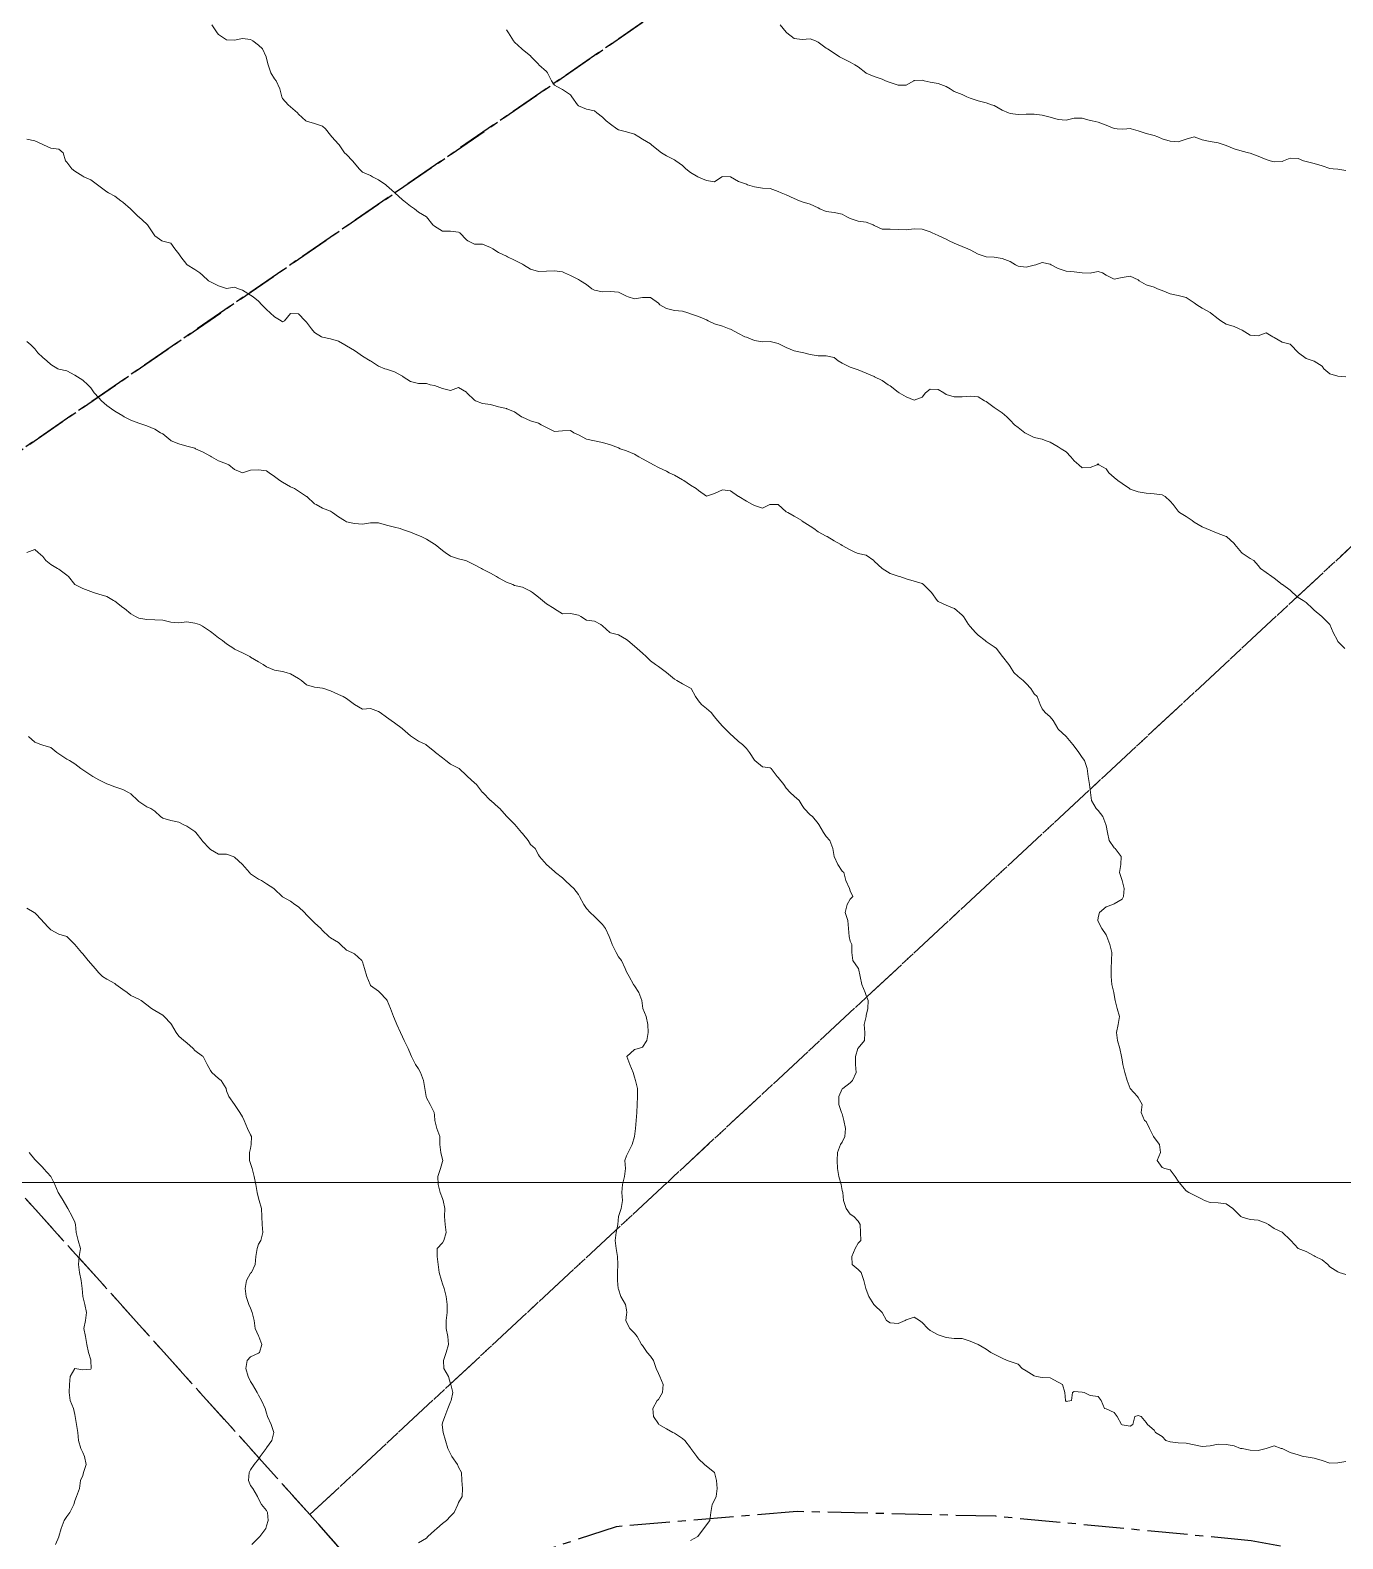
# Model space of a CAD drawing. Header units: centimetres. Extents: x 0 to 642158, y -847 to 649707.
# Drawn here: x 617172.5 to 617254.6, y 620065.1 to 620159.4 of the extents above; entities that cross this region are included whole.
import ezdxf

# ---------------------------------------------------------------- set-up
doc = ezdxf.new("R2010")
doc.units = ezdxf.units.CM
doc.header["$MEASUREMENT"] = 0
doc.linetypes.add('CENTERX2', pattern=[4, 2.5, -0.5, 0.5, -0.5])
doc.layers.add('MEV_grille', color=254, linetype='Continuous', lineweight=9)
doc.layers.add('WAL_topographie 0.5', color=253, linetype='Continuous', lineweight=20)
doc.layers.add('SPW_parcellaire cadastral', color=7, linetype='CENTERX2', lineweight=25, true_color=0xff0542)

# ---------------------------------------------------------------- blocks, each defined once
blk = doc.blocks.new('*U114')
at = {"layer": 'MEV_grille', "transparency": 33554687}
blk.add_lwpolyline([(-1338.461, 0), (1338.461, 0)], dxfattribs=at)
blk = doc.blocks.new('*U115')
at = {"layer": 'MEV_grille', "color": 0, "linetype": 'ByBlock', "lineweight": -2, "transparency": 16777216}
blk.add_blockref('*U114', (0, -2300), dxfattribs=at)

msp = doc.modelspace()

# ---------------------------------------------------------------- linework, layer by layer
at = {"layer": 'SPW_parcellaire cadastral'}
for points in [[(617240.988, 620180.692), (617146.07, 620115.396), (617131.107, 620131.905), (617221.38, 620199.298), (617240.988, 620180.692)], [(617240.988, 620180.692), (617261.757, 620194.981), (617319.542, 620131.245), (617410.848, 620064.283), (617405.463, 620051.365), (617398.27, 620035.259), (617388.736, 620023.606), (617377.671, 620010.095), (617359.564, 620020.868), (617342.253, 620031.583), (617319.155, 620043.308), (617299.96, 620051.617), (617282.187, 620057.597), (617266.393, 620061.702), (617248.812, 620064.978), (617232.846, 620066.503), (617220.436, 620066.804), (617209.103, 620065.855), (617194.818, 620061.124), (617189.955, 620066.609), (617276.447, 620146.987), (617240.988, 620180.692)], [(617240.988, 620180.692), (617276.447, 620146.987), (617189.955, 620066.609), (617146.07, 620115.396), (617240.988, 620180.692)], [(617064.759, 620106.478), (617115.103, 620149.589), (617131.107, 620131.905), (617146.07, 620115.396), (617189.955, 620066.609), (617194.818, 620061.124), (617160.321, 620049.778), (617136.737, 620039.849), (617064.759, 620106.478)]]:
    msp.add_lwpolyline(points, dxfattribs=at)
at = {"layer": 'WAL_topographie 0.5'}
for points in [[(617183.825, 620159.75), (617184.158, 620159.25), (617184.25, 620159.153), (617184.75, 620158.814), (617185.25, 620158.781), (617185.75, 620158.895), (617186.25, 620158.83), (617186.383, 620158.75), (617186.75, 620158.482), (617186.994, 620158.25), (617187.22, 620157.75), (617187.25, 620157.643), (617187.345, 620157.25), (617187.514, 620156.75), (617187.75, 620156.368), (617187.845, 620156.25), (617188.083, 620155.75), (617188.195, 620155.25), (617188.25, 620155.139), (617188.589, 620154.75), (617188.75, 620154.618), (617189.174, 620154.25), (617189.25, 620154.164), (617189.712, 620153.75), (617189.75, 620153.715), (617190.25, 620153.57), (617190.75, 620153.417), (617190.933, 620153.25), (617191.25, 620152.854), (617191.324, 620152.75), (617191.75, 620152.297), (617191.792, 620152.25), (617192.125, 620151.75), (617192.25, 620151.637), (617192.625, 620151.25), (617192.75, 620151.09), (617193.033, 620150.75), (617193.25, 620150.54), (617193.75, 620150.32), (617193.881, 620150.25), (617194.25, 620150.061), (617194.702, 620149.75), (617194.75, 620149.712), (617195.25, 620149.267), (617195.269, 620149.25), (617195.75, 620148.81), (617195.83, 620148.75), (617196.25, 620148.401), (617196.492, 620148.25), (617196.75, 620148.037), (617197.25, 620147.75), (617197.25, 620147.75), (617197.634, 620147.25), (617197.75, 620147.161), (617198.25, 620146.85), (617198.75, 620146.842), (617199.25, 620146.792), (617199.324, 620146.75), (617199.75, 620146.308), (617199.838, 620146.25), (617200.25, 620146.038), (617200.75, 620146.034), (617201.25, 620145.831), (617201.386, 620145.75), (617201.75, 620145.515), (617202.25, 620145.282), (617202.31, 620145.25), (617202.75, 620145.03), (617203.25, 620144.793), (617203.319, 620144.75), (617203.75, 620144.478), (617204.25, 620144.317), (617204.75, 620144.346), (617205.25, 620144.36), (617205.75, 620144.311), (617205.875, 620144.25), (617206.25, 620144.079), (617206.75, 620143.825), (617206.881, 620143.75), (617207.25, 620143.507), (617207.596, 620143.25), (617207.75, 620143.161), (617208.25, 620143.054), (617208.75, 620143.071), (617209.25, 620143.042), (617209.75, 620142.779), (617209.85, 620142.75), (617210.25, 620142.612), (617210.75, 620142.7), (617211.25, 620142.7), (617211.75, 620142.339), (617211.85, 620142.25), (617212.25, 620142.006), (617212.75, 620141.898), (617213.25, 620141.852), (617213.583, 620141.75), (617213.75, 620141.69), (617214.25, 620141.518), (617214.75, 620141.313), (617214.871, 620141.25), (617215.25, 620141.046), (617215.75, 620140.908), (617216.178, 620140.75), (617216.25, 620140.718), (617216.75, 620140.446), (617217.15, 620140.25), (617217.25, 620140.212), (617217.75, 620140.013), (617218.25, 620139.937), (617218.75, 620139.943), (617219.25, 620139.823), (617219.4, 620139.75), (617219.75, 620139.579), (617220.25, 620139.361), (617220.75, 620139.27), (617220.841, 620139.25), (617221.25, 620139.143), (617221.75, 620139.064), (617222.25, 620139.05), (617222.75, 620138.94), (617223, 620138.75), (617223.25, 620138.593), (617223.75, 620138.348), (617224.05, 620138.25), (617224.25, 620138.186), (617224.75, 620137.981), (617225.25, 620137.759), (617225.273, 620137.75), (617225.75, 620137.517), (617226.125, 620137.25), (617226.25, 620137.172), (617226.75, 620136.781), (617226.8, 620136.75), (617227.25, 620136.495), (617227.75, 620136.288), (617228.25, 620136.47), (617228.462, 620136.75), (617228.75, 620136.976), (617229.25, 620136.945), (617229.598, 620136.75), (617229.75, 620136.633), (617230.25, 620136.5), (617230.75, 620136.481), (617231.25, 620136.531), (617231.75, 620136.485), (617232.15, 620136.25), (617232.25, 620136.202), (617232.75, 620135.825), (617232.87, 620135.75), (617233.25, 620135.486), (617233.533, 620135.25), (617233.75, 620135.026), (617234.026, 620134.75), (617234.25, 620134.564), (617234.673, 620134.25), (617234.75, 620134.197), (617235.25, 620133.944), (617235.75, 620133.85), (617236, 620133.75), (617236.25, 620133.65), (617236.75, 620133.371), (617236.941, 620133.25), (617237.25, 620133.047), (617237.538, 620132.75), (617237.75, 620132.481), (617238.036, 620132.25), (617238.25, 620132.062), (617238.75, 620132.066), (617239.188, 620132.25), (617239.25, 620132.312), (617239.296, 620132.25), (617239.75, 620131.987), (617239.917, 620131.75), (617240.25, 620131.44), (617240.489, 620131.25), (617240.75, 620131.079), (617241.21, 620130.75), (617241.25, 620130.724), (617241.75, 620130.55), (617242.25, 620130.464), (617242.75, 620130.433), (617243.25, 620130.356), (617243.445, 620130.25), (617243.75, 620129.975), (617243.938, 620129.75), (617244.25, 620129.333), (617244.338, 620129.25), (617244.75, 620129.009), (617245.125, 620128.75), (617245.25, 620128.664), (617245.75, 620128.356), (617246, 620128.25), (617246.25, 620128.15), (617246.75, 620127.939), (617247.25, 620127.763), (617247.269, 620127.75), (617247.75, 620127.317), (617247.797, 620127.25), (617248.217, 620126.75), (617248.25, 620126.721), (617248.75, 620126.391), (617248.989, 620126.25), (617249.25, 620125.95), (617249.41, 620125.75), (617249.75, 620125.5), (617250.104, 620125.25), (617250.25, 620125.155), (617250.75, 620124.765), (617250.77, 620124.75), (617251.25, 620124.397), (617251.411, 620124.25), (617251.75, 620123.941), (617252.075, 620123.75), (617252.25, 620123.637), (617252.65, 620123.25), (617252.75, 620123.146), (617253.229, 620122.75), (617253.25, 620122.733), (617253.75, 620122.25), (617253.75, 620122.25), (617253.956, 620121.75), (617254.213, 620121.25), (617254.25, 620121.205), (617254.679, 620120.75)], [(617219.371, 620159.75), (617219.75, 620159.287), (617219.78, 620159.25), (617220.25, 620158.898), (617220.75, 620158.825), (617221.25, 620158.878), (617221.566, 620158.75), (617221.75, 620158.658), (617222.25, 620158.294), (617222.315, 620158.25), (617222.75, 620157.972), (617223.083, 620157.75), (617223.25, 620157.67), (617223.75, 620157.407), (617224.033, 620157.25), (617224.25, 620157.117), (617224.724, 620156.75), (617224.75, 620156.734), (617225.25, 620156.51), (617225.75, 620156.342), (617225.945, 620156.25), (617226.25, 620156.138), (617226.75, 620155.973), (617227.25, 620155.983), (617227.721, 620156.25), (617227.75, 620156.274), (617228.25, 620156.288), (617228.361, 620156.25), (617228.75, 620156.165), (617229.25, 620156.086), (617229.75, 620155.894), (617229.993, 620155.75), (617230.25, 620155.58), (617230.75, 620155.385), (617231.045, 620155.25), (617231.25, 620155.158), (617231.75, 620154.986), (617232.25, 620154.869), (617232.591, 620154.75), (617232.75, 620154.695), (617233.25, 620154.42), (617233.635, 620154.25), (617233.75, 620154.2), (617234.25, 620154.15), (617234.75, 620154.161), (617235.25, 620154.158), (617235.75, 620154.099), (617236.25, 620153.967), (617236.75, 620153.826), (617237.25, 620153.778), (617237.75, 620153.908), (617238.25, 620153.905), (617238.75, 620153.774), (617238.875, 620153.75), (617239.25, 620153.669), (617239.75, 620153.48), (617240.25, 620153.269), (617240.45, 620153.25), (617240.75, 620153.221), (617241.05, 620153.25), (617241.25, 620153.269), (617241.321, 620153.25), (617241.75, 620153.128), (617242.25, 620152.954), (617242.75, 620152.833), (617242.981, 620152.75), (617243.25, 620152.629), (617243.75, 620152.474), (617244.25, 620152.438), (617244.75, 620152.602), (617245.25, 620152.75), (617245.25, 620152.75), (617245.25, 620152.75), (617245.75, 620152.561), (617246.25, 620152.464), (617246.75, 620152.367), (617247.139, 620152.25), (617247.25, 620152.207), (617247.75, 620152), (617248.25, 620151.846), (617248.659, 620151.75), (617248.75, 620151.727), (617249.25, 620151.529), (617249.75, 620151.326), (617250, 620151.25), (617250.25, 620151.176), (617250.75, 620151.21), (617250.85, 620151.25), (617251.25, 620151.417), (617251.75, 620151.396), (617252.1, 620151.25), (617252.25, 620151.203), (617252.75, 620151.083), (617253.25, 620150.937), (617253.75, 620150.771), (617253.95, 620150.75), (617254.25, 620150.717), (617254.75, 620150.65)], [(617202.25, 620159.433), (617202.375, 620159.25), (617202.691, 620158.75), (617202.75, 620158.664), (617203.212, 620158.25), (617203.25, 620158.206), (617203.75, 620157.813), (617203.794, 620157.75), (617204.25, 620157.28), (617204.278, 620157.25), (617204.75, 620156.825), (617204.81, 620156.75), (617205.07, 620156.25), (617205.25, 620155.969), (617205.662, 620155.75), (617205.75, 620155.712), (617206.25, 620155.371), (617206.339, 620155.25), (617206.687, 620154.75), (617206.75, 620154.685), (617207.25, 620154.483), (617207.75, 620154.368), (617207.91, 620154.25), (617208.25, 620153.976), (617208.491, 620153.75), (617208.75, 620153.529), (617209.146, 620153.25), (617209.25, 620153.19), (617209.75, 620153.067), (617210.25, 620152.909), (617210.518, 620152.75), (617210.75, 620152.602), (617211.25, 620152.301), (617211.314, 620152.25), (617211.75, 620151.896), (617211.95, 620151.75), (617212.25, 620151.559), (617212.75, 620151.309), (617212.836, 620151.25), (617213.25, 620150.948), (617213.476, 620150.75), (617213.75, 620150.52), (617214.215, 620150.25), (617214.25, 620150.229), (617214.75, 620150.014), (617215.25, 620149.923), (617215.722, 620150.25), (617215.75, 620150.269), (617216.25, 620150.25), (617216.25, 620150.25), (617216.75, 620149.958), (617217.25, 620149.783), (617217.327, 620149.75), (617217.75, 620149.628), (617218.25, 620149.545), (617218.75, 620149.511), (617219.25, 620149.335), (617219.425, 620149.25), (617219.75, 620149.125), (617220.25, 620148.885), (617220.568, 620148.75), (617220.75, 620148.679), (617221.25, 620148.544), (617221.75, 620148.301), (617221.85, 620148.25), (617222.25, 620148.068), (617222.75, 620148.015), (617223.25, 620147.917), (617223.542, 620147.75), (617223.75, 620147.641), (617224.25, 620147.483), (617224.75, 620147.41), (617225.171, 620147.25), (617225.25, 620147.203), (617225.75, 620146.976), (617226.25, 620146.975), (617226.75, 620146.942), (617227.25, 620146.923), (617227.75, 620146.986), (617228.25, 620146.972), (617228.75, 620146.799), (617228.869, 620146.75), (617229.25, 620146.568), (617229.75, 620146.358), (617229.94, 620146.25), (617230.25, 620146.105), (617230.75, 620145.898), (617231.098, 620145.75), (617231.25, 620145.677), (617231.75, 620145.412), (617232.25, 620145.25), (617232.25, 620145.25), (617232.75, 620145.215), (617233.25, 620145.148), (617233.75, 620144.956), (617234.078, 620144.75), (617234.25, 620144.652), (617234.75, 620144.59), (617235.25, 620144.719), (617235.357, 620144.75), (617235.75, 620144.881), (617236.25, 620144.788), (617236.321, 620144.75), (617236.75, 620144.507), (617237.25, 620144.357), (617237.75, 620144.302), (617238.25, 620144.25), (617238.251, 620144.25), (617238.75, 620144.231), (617238.833, 620144.25), (617239.25, 620144.336), (617239.528, 620144.25), (617239.75, 620144.107), (617240.25, 620143.843), (617240.75, 620143.961), (617241.25, 620144.032), (617241.75, 620143.8), (617241.818, 620143.75), (617242.25, 620143.5), (617242.75, 620143.34), (617242.969, 620143.25), (617243.25, 620143.132), (617243.75, 620142.92), (617244.25, 620142.835), (617244.584, 620142.75), (617244.75, 620142.7), (617245.25, 620142.372), (617245.427, 620142.25), (617245.75, 620142.037), (617246.25, 620141.771), (617246.283, 620141.75), (617246.75, 620141.372), (617246.917, 620141.25), (617247.25, 620141.025), (617247.75, 620140.886), (617248.071, 620140.75), (617248.25, 620140.669), (617248.75, 620140.347), (617249.25, 620140.311), (617249.75, 620140.482), (617250.183, 620140.25), (617250.25, 620140.197), (617250.75, 620139.904), (617251.25, 620139.788), (617251.292, 620139.75), (617251.75, 620139.272), (617251.776, 620139.25), (617252.25, 620138.89), (617252.688, 620138.75), (617252.75, 620138.728), (617253.25, 620138.417), (617253.368, 620138.25), (617253.75, 620137.925), (617254.25, 620137.787), (617254.75, 620137.75)], [(617172.25, 620152.606), (617172.75, 620152.492), (617173.25, 620152.262), (617173.292, 620152.25), (617173.75, 620152.046), (617174.25, 620151.97), (617174.525, 620151.75), (617174.669, 620151.25), (617174.75, 620151.172), (617175.064, 620150.75), (617175.25, 620150.602), (617175.75, 620150.281), (617175.815, 620150.25), (617176.25, 620150.065), (617176.665, 620149.75), (617176.75, 620149.679), (617177.25, 620149.301), (617177.361, 620149.25), (617177.75, 620149.031), (617178.141, 620148.75), (617178.25, 620148.661), (617178.729, 620148.25), (617178.75, 620148.231), (617179.231, 620147.75), (617179.25, 620147.735), (617179.75, 620147.294), (617179.793, 620147.25), (617180.128, 620146.75), (617180.25, 620146.554), (617180.697, 620146.25), (617180.75, 620146.221), (617181.25, 620146.091), (617181.5, 620145.75), (617181.75, 620145.424), (617181.888, 620145.25), (617182.25, 620144.773), (617182.274, 620144.75), (617182.75, 620144.456), (617183.068, 620144.25), (617183.25, 620144.096), (617183.625, 620143.75), (617183.75, 620143.677), (617184.25, 620143.44), (617184.75, 620143.274), (617185.25, 620143.346), (617185.5, 620143.25), (617185.75, 620143.164), (617186.25, 620142.856), (617186.417, 620142.75), (617186.75, 620142.47), (617186.946, 620142.25), (617187.25, 620141.946), (617187.479, 620141.75), (617187.75, 620141.5), (617188.156, 620141.25), (617188.25, 620141.182), (617188.365, 620141.25), (617188.75, 620141.704), (617189.25, 620141.673), (617189.657, 620141.25), (617189.75, 620141.161), (617190.061, 620140.75), (617190.25, 620140.509), (617190.691, 620140.25), (617190.75, 620140.224), (617191.25, 620140.12), (617191.75, 620139.966), (617192.143, 620139.75), (617192.25, 620139.687), (617192.75, 620139.378), (617192.944, 620139.25), (617193.25, 620139.039), (617193.731, 620138.75), (617193.75, 620138.737), (617194.25, 620138.413), (617194.639, 620138.25), (617194.75, 620138.215), (617195.25, 620138.048), (617195.75, 620137.777), (617195.794, 620137.75), (617196.25, 620137.458), (617196.75, 620137.317), (617197.25, 620137.317), (617197.473, 620137.25), (617197.75, 620137.197), (617198.25, 620137.006), (617198.75, 620136.88), (617199.25, 620137.077), (617199.75, 620136.777), (617199.771, 620136.75), (617200.25, 620136.281), (617200.318, 620136.25), (617200.75, 620136.067), (617201.25, 620136.006), (617201.75, 620135.869), (617202.25, 620135.76), (617202.279, 620135.75), (617202.75, 620135.55), (617203.179, 620135.25), (617203.25, 620135.211), (617203.75, 620134.99), (617204.25, 620134.853), (617204.424, 620134.75), (617204.75, 620134.572), (617205.25, 620134.319), (617205.75, 620134.356), (617206.25, 620134.382), (617206.454, 620134.25), (617206.75, 620134.117), (617207.25, 620133.852), (617207.75, 620133.75), (617207.75, 620133.75), (617208.25, 620133.646), (617208.75, 620133.491), (617209.25, 620133.297), (617209.365, 620133.25), (617209.75, 620133.118), (617210.25, 620132.901), (617210.521, 620132.75), (617210.75, 620132.625), (617211.25, 620132.341), (617211.435, 620132.25), (617211.75, 620132.08), (617212.25, 620131.84), (617212.423, 620131.75), (617212.75, 620131.59), (617213.25, 620131.307), (617213.331, 620131.25), (617213.75, 620130.967), (617214.107, 620130.75), (617214.25, 620130.642), (617214.75, 620130.283), (617215.25, 620130.438), (617215.75, 620130.679), (617216.25, 620130.621), (617216.75, 620130.269), (617216.779, 620130.25), (617217.25, 620129.964), (617217.625, 620129.75), (617217.75, 620129.696), (617218.25, 620129.533), (617218.714, 620129.75), (617218.75, 620129.766), (617219.25, 620129.75), (617219.25, 620129.75), (617219.75, 620129.307), (617219.837, 620129.25), (617220.25, 620129.024), (617220.71, 620128.75), (617220.75, 620128.726), (617221.25, 620128.405), (617221.467, 620128.25), (617221.75, 620128.048), (617222.25, 620127.775), (617222.309, 620127.75), (617222.75, 620127.491), (617223.162, 620127.25), (617223.25, 620127.2), (617223.75, 620126.917), (617224.083, 620126.75), (617224.25, 620126.697), (617224.75, 620126.589), (617225.227, 620126.25), (617225.25, 620126.224), (617225.75, 620125.75), (617225.75, 620125.75), (617226.25, 620125.45), (617226.75, 620125.281), (617226.85, 620125.25), (617227.25, 620125.117), (617227.75, 620124.976), (617228.25, 620124.811), (617228.339, 620124.75), (617228.75, 620124.339), (617228.828, 620124.25), (617229.185, 620123.75), (617229.25, 620123.696), (617229.75, 620123.457), (617230.25, 620123.263), (617230.274, 620123.25), (617230.75, 620122.85), (617230.831, 620122.75), (617231.153, 620122.25), (617231.25, 620122.125), (617231.583, 620121.75), (617231.75, 620121.6), (617232.187, 620121.25), (617232.25, 620121.203), (617232.75, 620120.871), (617232.893, 620120.75), (617233.25, 620120.274), (617233.27, 620120.25), (617233.669, 620119.75), (617233.75, 620119.625), (617233.977, 620119.25), (617234.25, 620119), (617234.571, 620118.75), (617234.75, 620118.565), (617235.033, 620118.25), (617235.25, 620117.925), (617235.434, 620117.75), (617235.629, 620117.25), (617235.75, 620116.984), (617235.934, 620116.75), (617236.25, 620116.477), (617236.435, 620116.25), (617236.72, 620115.75), (617236.75, 620115.712), (617237.25, 620115.25), (617237.25, 620115.25), (617237.676, 620114.75), (617237.75, 620114.65), (617238.036, 620114.25), (617238.25, 620113.95), (617238.404, 620113.75), (617238.558, 620113.25), (617238.618, 620112.75), (617238.7, 620112.25), (617238.75, 620111.917), (617238.778, 620111.75), (617238.833, 620111.25), (617239.135, 620110.75), (617239.25, 620110.635), (617239.553, 620110.25), (617239.738, 620109.75), (617239.75, 620109.694), (617239.843, 620109.25), (617239.95, 620108.75), (617240.25, 620108.3), (617240.308, 620108.25), (617240.687, 620107.75), (617240.67, 620107.25), (617240.596, 620106.75), (617240.75, 620106.25), (617240.75, 620106.25), (617240.882, 620105.75), (617240.841, 620105.25), (617240.75, 620105.083), (617240.25, 620104.788), (617240.167, 620104.75), (617239.75, 620104.611), (617239.344, 620104.25), (617239.25, 620103.95), (617239.224, 620103.75), (617239.25, 620103.687), (617239.491, 620103.25), (617239.75, 620102.855), (617239.799, 620102.75), (617239.974, 620102.25), (617240.105, 620101.75), (617240.094, 620101.25), (617240.069, 620100.75), (617240.066, 620100.25), (617240.1, 620099.75), (617240.227, 620099.25), (617240.25, 620099.107), (617240.318, 620098.75), (617240.44, 620098.25), (617240.596, 620097.75), (617240.5, 620097.25), (617240.393, 620096.75), (617240.469, 620096.25), (617240.615, 620095.75), (617240.712, 620095.25), (617240.75, 620095.05), (617240.804, 620094.75), (617240.922, 620094.25), (617241.073, 620093.75), (617241.25, 620093.25), (617241.25, 620093.25), (617241.704, 620092.75), (617241.75, 620092.683), (617242.01, 620092.25), (617241.95, 620091.75), (617242.15, 620091.25), (617242.25, 620091.179), (617242.472, 620090.75), (617242.714, 620090.25), (617242.75, 620090.179), (617243.083, 620089.75), (617243.143, 620089.25), (617242.932, 620088.75), (617243.25, 620088.313), (617243.417, 620088.25), (617243.75, 620088.167), (617244.062, 620087.75), (617244.25, 620087.45), (617244.417, 620087.25), (617244.75, 620086.85), (617244.917, 620086.75), (617245.25, 620086.584), (617245.75, 620086.329), (617245.9, 620086.25), (617246.25, 620086.12), (617246.75, 620086.107), (617247.25, 620086.036), (617247.671, 620085.75), (617247.75, 620085.667), (617248.167, 620085.25), (617248.25, 620085.196), (617248.75, 620085.063), (617249.25, 620085.013), (617249.75, 620084.828), (617249.902, 620084.75), (617250.25, 620084.5), (617250.75, 620084.273), (617250.781, 620084.25), (617251.25, 620083.795), (617251.31, 620083.75), (617251.75, 620083.25), (617251.75, 620083.25), (617252.25, 620083.062), (617252.75, 620082.797), (617252.815, 620082.75), (617253.25, 620082.528), (617253.607, 620082.25), (617253.75, 620082.094), (617254.25, 620081.778), (617254.333, 620081.75), (617254.75, 620081.625)], [(617172.25, 620139.95), (617172.5, 620139.75), (617172.75, 620139.493), (617172.952, 620139.25), (617173.25, 620138.959), (617173.515, 620138.75), (617173.75, 620138.508), (617174.197, 620138.25), (617174.25, 620138.227), (617174.75, 620138.116), (617175.25, 620137.848), (617175.423, 620137.75), (617175.75, 620137.543), (617176.074, 620137.25), (617176.25, 620137.047), (617176.461, 620136.75), (617176.75, 620136.433), (617176.924, 620136.25), (617177.25, 620135.939), (617177.554, 620135.75), (617177.75, 620135.605), (617178.25, 620135.309), (617178.341, 620135.25), (617178.75, 620135.025), (617179.25, 620134.847), (617179.568, 620134.75), (617179.75, 620134.679), (617180.25, 620134.47), (617180.617, 620134.25), (617180.75, 620134.17), (617181.25, 620133.765), (617181.279, 620133.75), (617181.75, 620133.545), (617182.25, 620133.417), (617182.75, 620133.278), (617182.806, 620133.25), (617183.25, 620133.05), (617183.75, 620132.775), (617183.794, 620132.75), (617184.25, 620132.494), (617184.75, 620132.307), (617184.881, 620132.25), (617185.25, 620131.958), (617185.75, 620131.75), (617186.25, 620131.897), (617186.75, 620131.929), (617187.25, 620131.865), (617187.417, 620131.75), (617187.75, 620131.507), (617188.067, 620131.25), (617188.25, 620131.15), (617188.75, 620130.869), (617188.983, 620130.75), (617189.25, 620130.602), (617189.75, 620130.261), (617189.765, 620130.25), (617190.25, 620129.806), (617190.345, 620129.75), (617190.75, 620129.537), (617191.25, 620129.337), (617191.363, 620129.25), (617191.75, 620128.983), (617192.125, 620128.75), (617192.25, 620128.679), (617192.75, 620128.571), (617193.25, 620128.534), (617193.75, 620128.612), (617194.25, 620128.62), (617194.75, 620128.466), (617195.25, 620128.34), (617195.6, 620128.25), (617195.75, 620128.192), (617196.25, 620128.026), (617196.75, 620127.83), (617196.917, 620127.75), (617197.25, 620127.598), (617197.75, 620127.287), (617197.794, 620127.25), (617198.25, 620126.875), (617198.421, 620126.75), (617198.75, 620126.536), (617199.25, 620126.373), (617199.694, 620126.25), (617199.75, 620126.232), (617200.25, 620125.994), (617200.685, 620125.75), (617200.75, 620125.717), (617201.25, 620125.477), (617201.62, 620125.25), (617201.75, 620125.185), (617202.25, 620124.899), (617202.639, 620124.75), (617202.75, 620124.702), (617203.25, 620124.588), (617203.75, 620124.35), (617203.871, 620124.25), (617204.25, 620123.968), (617204.5, 620123.75), (617204.75, 620123.557), (617205.232, 620123.25), (617205.25, 620123.234), (617205.75, 620122.923), (617206.25, 620122.955), (617206.75, 620122.841), (617206.893, 620122.75), (617207.25, 620122.523), (617207.75, 620122.457), (617208.15, 620122.25), (617208.25, 620122.175), (617208.722, 620121.75), (617208.75, 620121.735), (617209.25, 620121.604), (617209.75, 620121.324), (617209.836, 620121.25), (617210.25, 620120.897), (617210.422, 620120.75), (617210.75, 620120.471), (617210.977, 620120.25), (617211.25, 620119.985), (617211.57, 620119.75), (617211.75, 620119.628), (617212.25, 620119.25), (617212.25, 620119.25), (617212.75, 620118.841), (617212.9, 620118.75), (617213.25, 620118.544), (617213.75, 620118.287), (617213.795, 620118.25), (617214.062, 620117.75), (617214.25, 620117.477), (617214.442, 620117.25), (617214.75, 620117.015), (617215.05, 620116.75), (617215.25, 620116.489), (617215.454, 620116.25), (617215.75, 620115.902), (617215.909, 620115.75), (617216.25, 620115.409), (617216.425, 620115.25), (617216.75, 620114.941), (617217, 620114.75), (617217.25, 620114.515), (617217.437, 620114.25), (617217.75, 620113.781), (617217.779, 620113.75), (617218.25, 620113.35), (617218.75, 620113.292), (617218.792, 620113.25), (617219.187, 620112.75), (617219.25, 620112.691), (617219.591, 620112.25), (617219.75, 620112.031), (617220, 620111.75), (617220.25, 620111.525), (617220.556, 620111.25), (617220.75, 620110.932), (617220.861, 620110.75), (617221.25, 620110.361), (617221.383, 620110.25), (617221.75, 620109.827), (617221.79, 620109.75), (617222.068, 620109.25), (617222.25, 620109), (617222.472, 620108.75), (617222.663, 620108.25), (617222.75, 620107.75), (617222.75, 620107.75), (617222.962, 620107.25), (617223.25, 620106.833), (617223.344, 620106.75), (617223.477, 620106.25), (617223.706, 620105.75), (617223.75, 620105.607), (617223.906, 620105.25), (617223.75, 620105.084), (617223.558, 620104.75), (617223.437, 620104.25), (617223.592, 620103.75), (617223.636, 620103.25), (617223.677, 620102.75), (617223.75, 620102.458), (617223.854, 620102.25), (617223.841, 620101.75), (617223.917, 620101.25), (617224.25, 620100.783), (617224.267, 620100.75), (617224.371, 620100.25), (617224.464, 620099.75), (617224.683, 620099.25), (617224.75, 620099.068), (617224.871, 620098.75), (617224.844, 620098.25), (617224.75, 620097.821), (617224.733, 620097.75), (617224.615, 620097.25), (617224.659, 620096.75), (617224.645, 620096.25), (617224.25, 620095.781), (617224.232, 620095.75), (617224.073, 620095.25), (617224.077, 620094.75), (617224.125, 620094.25), (617223.893, 620093.75), (617223.75, 620093.6), (617223.283, 620093.25), (617223.25, 620093.219), (617223.042, 620092.75), (617223.044, 620092.25), (617223.21, 620091.75), (617223.25, 620091.659), (617223.355, 620091.25), (617223.442, 620090.75), (617223.413, 620090.25), (617223.25, 620089.9), (617223.139, 620089.75), (617222.95, 620089.25), (617222.932, 620088.75), (617222.947, 620088.25), (617223.036, 620087.75), (617223.175, 620087.25), (617223.25, 620086.875), (617223.279, 620086.75), (617223.335, 620086.25), (617223.494, 620085.75), (617223.75, 620085.401), (617223.977, 620085.25), (617224.25, 620084.95), (617224.358, 620084.75), (617224.396, 620084.25), (617224.4, 620083.75), (617224.25, 620083.583), (617224.062, 620083.25), (617223.857, 620082.75), (617223.875, 620082.25), (617224.25, 620081.924), (617224.424, 620081.75), (617224.607, 620081.25), (617224.717, 620080.75), (617224.75, 620080.694), (617224.91, 620080.25), (617225.225, 620079.75), (617225.25, 620079.727), (617225.75, 620079.25), (617225.75, 620079.25), (617226.016, 620078.75), (617226.25, 620078.591), (617226.75, 620078.567), (617227.173, 620078.75), (617227.25, 620078.781), (617227.75, 620078.964), (617228.083, 620078.75), (617228.25, 620078.625), (617228.596, 620078.25), (617228.75, 620078.112), (617229.25, 620077.85), (617229.562, 620077.75), (617229.75, 620077.678), (617230.25, 620077.617), (617230.75, 620077.614), (617231.25, 620077.45), (617231.75, 620077.25), (617231.75, 620077.25), (617232.25, 620076.958), (617232.544, 620076.75), (617232.75, 620076.633), (617233.25, 620076.39), (617233.568, 620076.25), (617233.75, 620076.183), (617234.25, 620076.023), (617234.5, 620075.75), (617234.75, 620075.596), (617235.25, 620075.281), (617235.393, 620075.25), (617235.75, 620075.174), (617236.25, 620075.169), (617236.75, 620074.89), (617237.019, 620074.75), (617237.163, 620074.25), (617237.215, 620073.75), (617237.25, 620073.673), (617237.583, 620073.75), (617237.65, 620074.25), (617237.75, 620074.306), (617238.25, 620074.273), (617238.375, 620074.25), (617238.75, 620074.062), (617239.25, 620074), (617239.45, 620073.75), (617239.65, 620073.25), (617239.75, 620073.214), (617240.25, 620073), (617240.45, 620072.75), (617240.721, 620072.25), (617240.75, 620072.219), (617241.25, 620072.15), (617241.417, 620072.25), (617241.55, 620072.75), (617241.75, 620072.806), (617241.95, 620072.75), (617242.25, 620072.375), (617242.333, 620072.25), (617242.75, 620071.893), (617242.833, 620071.75), (617243.25, 620071.487), (617243.475, 620071.25), (617243.75, 620071.158), (617244.25, 620071.097), (617244.75, 620071.083), (617245.25, 620070.98), (617245.75, 620070.861), (617246.25, 620070.917), (617246.75, 620071.018), (617247.25, 620070.985), (617247.75, 620070.917), (617248.15, 620070.75), (617248.25, 620070.737), (617248.75, 620070.64), (617249.25, 620070.621), (617249.75, 620070.75), (617249.75, 620070.75), (617250.25, 620070.904), (617250.694, 620070.75), (617250.75, 620070.737), (617251.25, 620070.5), (617251.75, 620070.35), (617252.075, 620070.25), (617252.25, 620070.212), (617252.75, 620070.132), (617253.25, 620069.994), (617253.75, 620069.832), (617254.25, 620069.848), (617254.75, 620069.925)], [(617172.25, 620126.75), (617172.75, 620126.95), (617172.96, 620126.75), (617173.25, 620126.5), (617173.44, 620126.25), (617173.75, 620126), (617174.179, 620125.75), (617174.25, 620125.708), (617174.75, 620125.345), (617174.863, 620125.25), (617175.25, 620124.75), (617175.25, 620124.75), (617175.75, 620124.5), (617176.25, 620124.324), (617176.432, 620124.25), (617176.75, 620124.147), (617177.25, 620124.014), (617177.682, 620123.75), (617177.75, 620123.712), (617178.25, 620123.331), (617178.353, 620123.25), (617178.75, 620122.929), (617179.05, 620122.75), (617179.25, 620122.656), (617179.75, 620122.563), (617180.25, 620122.56), (617180.75, 620122.538), (617181.25, 620122.396), (617181.75, 620122.367), (617182.25, 620122.417), (617182.75, 620122.348), (617183.05, 620122.25), (617183.25, 620122.164), (617183.75, 620121.818), (617183.816, 620121.75), (617184.25, 620121.426), (617184.5, 620121.25), (617184.75, 620121.05), (617185.2, 620120.75), (617185.25, 620120.721), (617185.75, 620120.487), (617186.2, 620120.25), (617186.25, 620120.212), (617186.75, 620119.917), (617187.028, 620119.75), (617187.25, 620119.621), (617187.75, 620119.395), (617188.25, 620119.311), (617188.473, 620119.25), (617188.75, 620119.167), (617189.25, 620118.875), (617189.441, 620118.75), (617189.75, 620118.479), (617190.25, 620118.336), (617190.75, 620118.28), (617190.821, 620118.25), (617191.25, 620118.114), (617191.75, 620117.885), (617192.044, 620117.75), (617192.25, 620117.629), (617192.75, 620117.25), (617192.75, 620117.25), (617193.25, 620116.972), (617193.75, 620117.009), (617194.25, 620116.827), (617194.357, 620116.75), (617194.75, 620116.468), (617195.043, 620116.25), (617195.25, 620116.107), (617195.719, 620115.75), (617195.75, 620115.725), (617196.25, 620115.29), (617196.306, 620115.25), (617196.75, 620114.957), (617197.197, 620114.75), (617197.25, 620114.718), (617197.75, 620114.319), (617197.815, 620114.25), (617198.25, 620113.912), (617198.453, 620113.75), (617198.75, 620113.534), (617199.25, 620113.279), (617199.289, 620113.25), (617199.75, 620112.813), (617199.811, 620112.75), (617200.25, 620112.367), (617200.378, 620112.25), (617200.75, 620111.765), (617200.763, 620111.75), (617201.25, 620111.263), (617201.267, 620111.25), (617201.75, 620110.826), (617201.828, 620110.75), (617202.25, 620110.285), (617202.282, 620110.25), (617202.75, 620109.782), (617202.774, 620109.75), (617203.189, 620109.25), (617203.25, 620109.184), (617203.601, 620108.75), (617203.75, 620108.509), (617204.038, 620108.25), (617204.25, 620107.857), (617204.315, 620107.75), (617204.75, 620107.25), (617204.75, 620107.25), (617205.25, 620106.809), (617205.324, 620106.75), (617205.75, 620106.412), (617205.927, 620106.25), (617206.25, 620105.947), (617206.453, 620105.75), (617206.75, 620105.37), (617206.81, 620105.25), (617207.094, 620104.75), (617207.25, 620104.5), (617207.483, 620104.25), (617207.75, 620104), (617208, 620103.75), (617208.25, 620103.5), (617208.436, 620103.25), (617208.68, 620102.75), (617208.75, 620102.55), (617208.857, 620102.25), (617209.101, 620101.75), (617209.25, 620101.491), (617209.447, 620101.25), (617209.679, 620100.75), (617209.75, 620100.55), (617209.917, 620100.25), (617210.196, 620099.75), (617210.25, 620099.678), (617210.531, 620099.25), (617210.71, 620098.75), (617210.75, 620098.417), (617210.772, 620098.25), (617210.981, 620097.75), (617211.089, 620097.25), (617211.107, 620096.75), (617211.03, 620096.25), (617210.75, 620095.838), (617210.5, 620095.75), (617210.25, 620095.692), (617209.771, 620095.25), (617209.961, 620094.75), (617210.165, 620094.25), (617210.25, 620093.959), (617210.318, 620093.75), (617210.44, 620093.25), (617210.453, 620092.75), (617210.42, 620092.25), (617210.409, 620091.75), (617210.358, 620091.25), (617210.317, 620090.75), (617210.25, 620090.25), (617210.25, 620090.25), (617210.114, 620089.75), (617209.855, 620089.25), (617209.75, 620089.05), (617209.653, 620088.75), (617209.683, 620088.25), (617209.623, 620087.75), (617209.495, 620087.25), (617209.461, 620086.75), (617209.5, 620086.25), (617209.422, 620085.75), (617209.25, 620085.25), (617209.25, 620085.25), (617209.205, 620084.75), (617209.114, 620084.25), (617209.05, 620083.75), (617209.105, 620083.25), (617209.194, 620082.75), (617209.211, 620082.25), (617209.189, 620081.75), (617209.186, 620081.25), (617209.238, 620080.75), (617209.25, 620080.7), (617209.4, 620080.25), (617209.697, 620079.75), (617209.75, 620079.417), (617209.774, 620079.25), (617209.75, 620079.125), (617209.706, 620078.75), (617209.75, 620078.643), (617209.962, 620078.25), (617210.25, 620077.95), (617210.429, 620077.75), (617210.696, 620077.25), (617210.75, 620077.176), (617211.038, 620076.75), (617211.25, 620076.507), (617211.434, 620076.25), (617211.612, 620075.75), (617211.75, 620075.425), (617211.835, 620075.25), (617212.05, 620074.75), (617212, 620074.25), (617211.75, 620073.8), (617211.679, 620073.75), (617211.408, 620073.25), (617211.446, 620072.75), (617211.75, 620072.278), (617211.768, 620072.25), (617212.25, 620071.98), (617212.661, 620071.75), (617212.75, 620071.697), (617213.25, 620071.375), (617213.4, 620071.25), (617213.75, 620070.783), (617213.774, 620070.75), (617214.15, 620070.25), (617214.25, 620070.107), (617214.635, 620069.75), (617214.75, 620069.639), (617215.25, 620069.25), (617215.25, 620069.25), (617215.39, 620068.75), (617215.433, 620068.25), (617215.369, 620067.75), (617215.25, 620067.523), (617215.107, 620067.25), (617215.023, 620066.75), (617214.959, 620066.25), (617214.75, 620065.972), (617214.583, 620065.75), (617214.25, 620065.306), (617214.219, 620065.25), (617213.75, 620064.982)], [(617172.361, 620115.25), (617172.75, 620114.9), (617173.125, 620114.75), (617173.25, 620114.718), (617173.75, 620114.577), (617174.136, 620114.25), (617174.25, 620114.179), (617174.75, 620113.843), (617174.932, 620113.75), (617175.25, 620113.538), (617175.63, 620113.25), (617175.75, 620113.162), (617176.25, 620112.842), (617176.385, 620112.75), (617176.75, 620112.544), (617177.25, 620112.3), (617177.389, 620112.25), (617177.75, 620112.109), (617178.25, 620111.945), (617178.614, 620111.75), (617178.75, 620111.671), (617179.194, 620111.25), (617179.25, 620111.197), (617179.75, 620110.859), (617180.019, 620110.75), (617180.25, 620110.592), (617180.611, 620110.25), (617180.75, 620110.146), (617181.25, 620110), (617181.75, 620109.905), (617182.031, 620109.75), (617182.25, 620109.65), (617182.75, 620109.307), (617182.821, 620109.25), (617183.212, 620108.75), (617183.25, 620108.707), (617183.682, 620108.25), (617183.75, 620108.184), (617184.25, 620107.895), (617184.75, 620107.891), (617185.159, 620107.75), (617185.25, 620107.713), (617185.75, 620107.25), (617185.75, 620107.25), (617186.174, 620106.75), (617186.25, 620106.679), (617186.75, 620106.347), (617186.934, 620106.25), (617187.25, 620106.036), (617187.694, 620105.75), (617187.75, 620105.704), (617188.226, 620105.25), (617188.25, 620105.231), (617188.75, 620104.962), (617189.012, 620104.75), (617189.25, 620104.603), (617189.614, 620104.25), (617189.75, 620104.105), (617190.105, 620103.75), (617190.25, 620103.609), (617190.633, 620103.25), (617190.75, 620103.12), (617191.135, 620102.75), (617191.25, 620102.664), (617191.75, 620102.38), (617191.875, 620102.25), (617192.25, 620101.888), (617192.583, 620101.75), (617192.75, 620101.673), (617193.208, 620101.25), (617193.25, 620101.159), (617193.368, 620100.75), (617193.514, 620100.25), (617193.718, 620099.75), (617193.75, 620099.683), (617194.25, 620099.333), (617194.337, 620099.25), (617194.75, 620098.818), (617194.79, 620098.75), (617195, 620098.25), (617195.182, 620097.75), (617195.25, 620097.603), (617195.4, 620097.25), (617195.619, 620096.75), (617195.75, 620096.475), (617195.857, 620096.25), (617196.104, 620095.75), (617196.25, 620095.397), (617196.314, 620095.25), (617196.55, 620094.75), (617196.75, 620094.47), (617196.865, 620094.25), (617197.058, 620093.75), (617197.15, 620093.25), (617197.224, 620092.75), (617197.25, 620092.659), (617197.475, 620092.25), (617197.731, 620091.75), (617197.75, 620091.583), (617197.772, 620091.25), (617197.891, 620090.75), (617198.074, 620090.25), (617198.083, 620089.75), (617198.15, 620089.25), (617198.25, 620088.821), (617198.26, 620088.75), (617198.25, 620088.687), (617198.125, 620088.25), (617197.947, 620087.75), (617197.976, 620087.25), (617198.11, 620086.75), (617198.25, 620086.382), (617198.295, 620086.25), (617198.388, 620085.75), (617198.384, 620085.25), (617198.42, 620084.75), (617198.473, 620084.25), (617198.333, 620083.75), (617198.25, 620083.611), (617197.908, 620083.25), (617197.917, 620082.75), (617197.971, 620082.25), (617198.05, 620081.75), (617198.179, 620081.25), (617198.25, 620081.039), (617198.352, 620080.75), (617198.486, 620080.25), (617198.548, 620079.75), (617198.544, 620079.25), (617198.481, 620078.75), (617198.472, 620078.25), (617198.583, 620077.75), (617198.622, 620077.25), (617198.483, 620076.75), (617198.309, 620076.25), (617198.33, 620075.75), (617198.615, 620075.25), (617198.75, 620074.796), (617198.765, 620074.75), (617198.899, 620074.25), (617198.783, 620073.75), (617198.75, 620073.662), (617198.587, 620073.25), (617198.395, 620072.75), (617198.25, 620072.341), (617198.222, 620072.25), (617198.25, 620072.05), (617198.291, 620071.75), (617198.439, 620071.25), (617198.578, 620070.75), (617198.75, 620070.416), (617198.831, 620070.25), (617199.18, 620069.75), (617199.25, 620069.571), (617199.437, 620069.25), (617199.457, 620068.75), (617199.49, 620068.25), (617199.477, 620067.75), (617199.25, 620067.365), (617199.213, 620067.25), (617198.971, 620066.75), (617198.75, 620066.506), (617198.494, 620066.25), (617198.25, 620066.052), (617197.887, 620065.75), (617197.75, 620065.609), (617197.338, 620065.25), (617197.25, 620065.135), (617196.75, 620064.85)], [(617172.25, 620104.524), (617172.71, 620104.25), (617172.75, 620104.222), (617173.209, 620103.75), (617173.25, 620103.696), (617173.681, 620103.25), (617173.75, 620103.17), (617174.25, 620102.896), (617174.75, 620102.75), (617174.75, 620102.75), (617175.25, 620102.25), (617175.25, 620102.25), (617175.683, 620101.75), (617175.75, 620101.659), (617176.083, 620101.25), (617176.25, 620101.07), (617176.536, 620100.75), (617176.75, 620100.477), (617176.988, 620100.25), (617177.25, 620100.093), (617177.75, 620099.817), (617177.824, 620099.75), (617178.25, 620099.447), (617178.528, 620099.25), (617178.75, 620099.074), (617179.25, 620098.845), (617179.409, 620098.75), (617179.75, 620098.472), (617180.05, 620098.25), (617180.25, 620098.117), (617180.75, 620097.828), (617180.833, 620097.75), (617181.25, 620097.319), (617181.3, 620097.25), (617181.594, 620096.75), (617181.75, 620096.524), (617182.065, 620096.25), (617182.25, 620096.099), (617182.661, 620095.75), (617182.75, 620095.625), (617183.25, 620095.274), (617183.275, 620095.25), (617183.526, 620094.75), (617183.75, 620094.368), (617183.824, 620094.25), (617184.25, 620093.879), (617184.417, 620093.75), (617184.713, 620093.25), (617184.75, 620093.107), (617184.882, 620092.75), (617185.25, 620092.25), (617185.25, 620092.25), (617185.571, 620091.75), (617185.75, 620091.472), (617185.848, 620091.25), (617186.06, 620090.75), (617186.25, 620090.357), (617186.297, 620090.25), (617186.292, 620089.75), (617186.25, 620089.5), (617186.175, 620089.25), (617186.187, 620088.75), (617186.25, 620088.562), (617186.336, 620088.25), (617186.476, 620087.75), (617186.583, 620087.25), (617186.653, 620086.75), (617186.75, 620086.4), (617186.787, 620086.25), (617186.921, 620085.75), (617186.944, 620085.25), (617186.976, 620084.75), (617187.018, 620084.25), (617186.883, 620083.75), (617186.75, 620083.528), (617186.65, 620083.25), (617186.583, 620082.75), (617186.536, 620082.25), (617186.306, 620081.75), (617186.25, 620081.697), (617185.993, 620081.25), (617185.905, 620080.75), (617185.964, 620080.25), (617186.146, 620079.75), (617186.25, 620079.511), (617186.355, 620079.25), (617186.468, 620078.75), (617186.542, 620078.25), (617186.75, 620077.792), (617186.767, 620077.75), (617186.959, 620077.25), (617186.813, 620076.75), (617186.75, 620076.697), (617186.25, 620076.482), (617186.033, 620076.25), (617185.952, 620075.75), (617186.101, 620075.25), (617186.25, 620074.932), (617186.361, 620074.75), (617186.662, 620074.25), (617186.75, 620074.083), (617186.926, 620073.75), (617187.169, 620073.25), (617187.25, 620072.95), (617187.311, 620072.75), (617187.533, 620072.25), (617187.705, 620071.75), (617187.571, 620071.25), (617187.25, 620070.787), (617187.225, 620070.75), (617186.837, 620070.25), (617186.75, 620070.083), (617186.481, 620069.75), (617186.25, 620069.417), (617186.164, 620069.25), (617186.125, 620068.75), (617186.25, 620068.429), (617186.397, 620068.25), (617186.679, 620067.75), (617186.75, 620067.6), (617186.925, 620067.25), (617187.25, 620066.868), (617187.303, 620066.75), (617187.355, 620066.25), (617187.25, 620065.904), (617187.191, 620065.75), (617186.828, 620065.25), (617186.75, 620065.154), (617186.33, 620064.75)], [(617172.41, 620089.25), (617172.75, 620088.821), (617172.825, 620088.75), (617173.25, 620088.303), (617173.294, 620088.25), (617173.75, 620087.75), (617173.75, 620087.75), (617174.014, 620087.25), (617174.213, 620086.75), (617174.25, 620086.685), (617174.526, 620086.25), (617174.75, 620085.842), (617174.808, 620085.75), (617175.092, 620085.25), (617175.25, 620084.897), (617175.307, 620084.75), (617175.333, 620084.25), (617175.464, 620083.75), (617175.605, 620083.25), (617175.521, 620082.75), (617175.477, 620082.25), (617175.556, 620081.75), (617175.658, 620081.25), (617175.719, 620080.75), (617175.75, 620080.25), (617175.75, 620080.25), (617175.885, 620079.75), (617175.986, 620079.25), (617175.917, 620078.75), (617175.824, 620078.25), (617175.92, 620077.75), (617176, 620077.25), (617176.11, 620076.75), (617176.25, 620076.288), (617176.261, 620076.25), (617176.279, 620075.75), (617176.25, 620075.71), (617175.75, 620075.656), (617175.25, 620075.75), (617174.964, 620075.25), (617174.932, 620074.75), (617174.897, 620074.25), (617174.964, 620073.75), (617175.167, 620073.25), (617175.25, 620072.875), (617175.285, 620072.75), (617175.359, 620072.25), (617175.439, 620071.75), (617175.489, 620071.25), (617175.622, 620070.75), (617175.75, 620070.489), (617175.87, 620070.25), (617175.957, 620069.75), (617175.797, 620069.25), (617175.75, 620069.062), (617175.611, 620068.75), (617175.544, 620068.25), (617175.35, 620067.75), (617175.25, 620067.477), (617175.199, 620067.25), (617174.938, 620066.75), (617174.75, 620066.482), (617174.583, 620066.25), (617174.399, 620065.75), (617174.263, 620065.25), (617174.25, 620065.217), (617174.038, 620064.75)]]:
    msp.add_lwpolyline(points, dxfattribs=at)

# ---------------------------------------------------------------- block references
at = {"layer": 'MEV_grille', "transparency": 33554687}
msp.add_blockref('*U115', (616669.481, 622387.381), dxfattribs=at)

doc.saveas('drawing.dxf')
